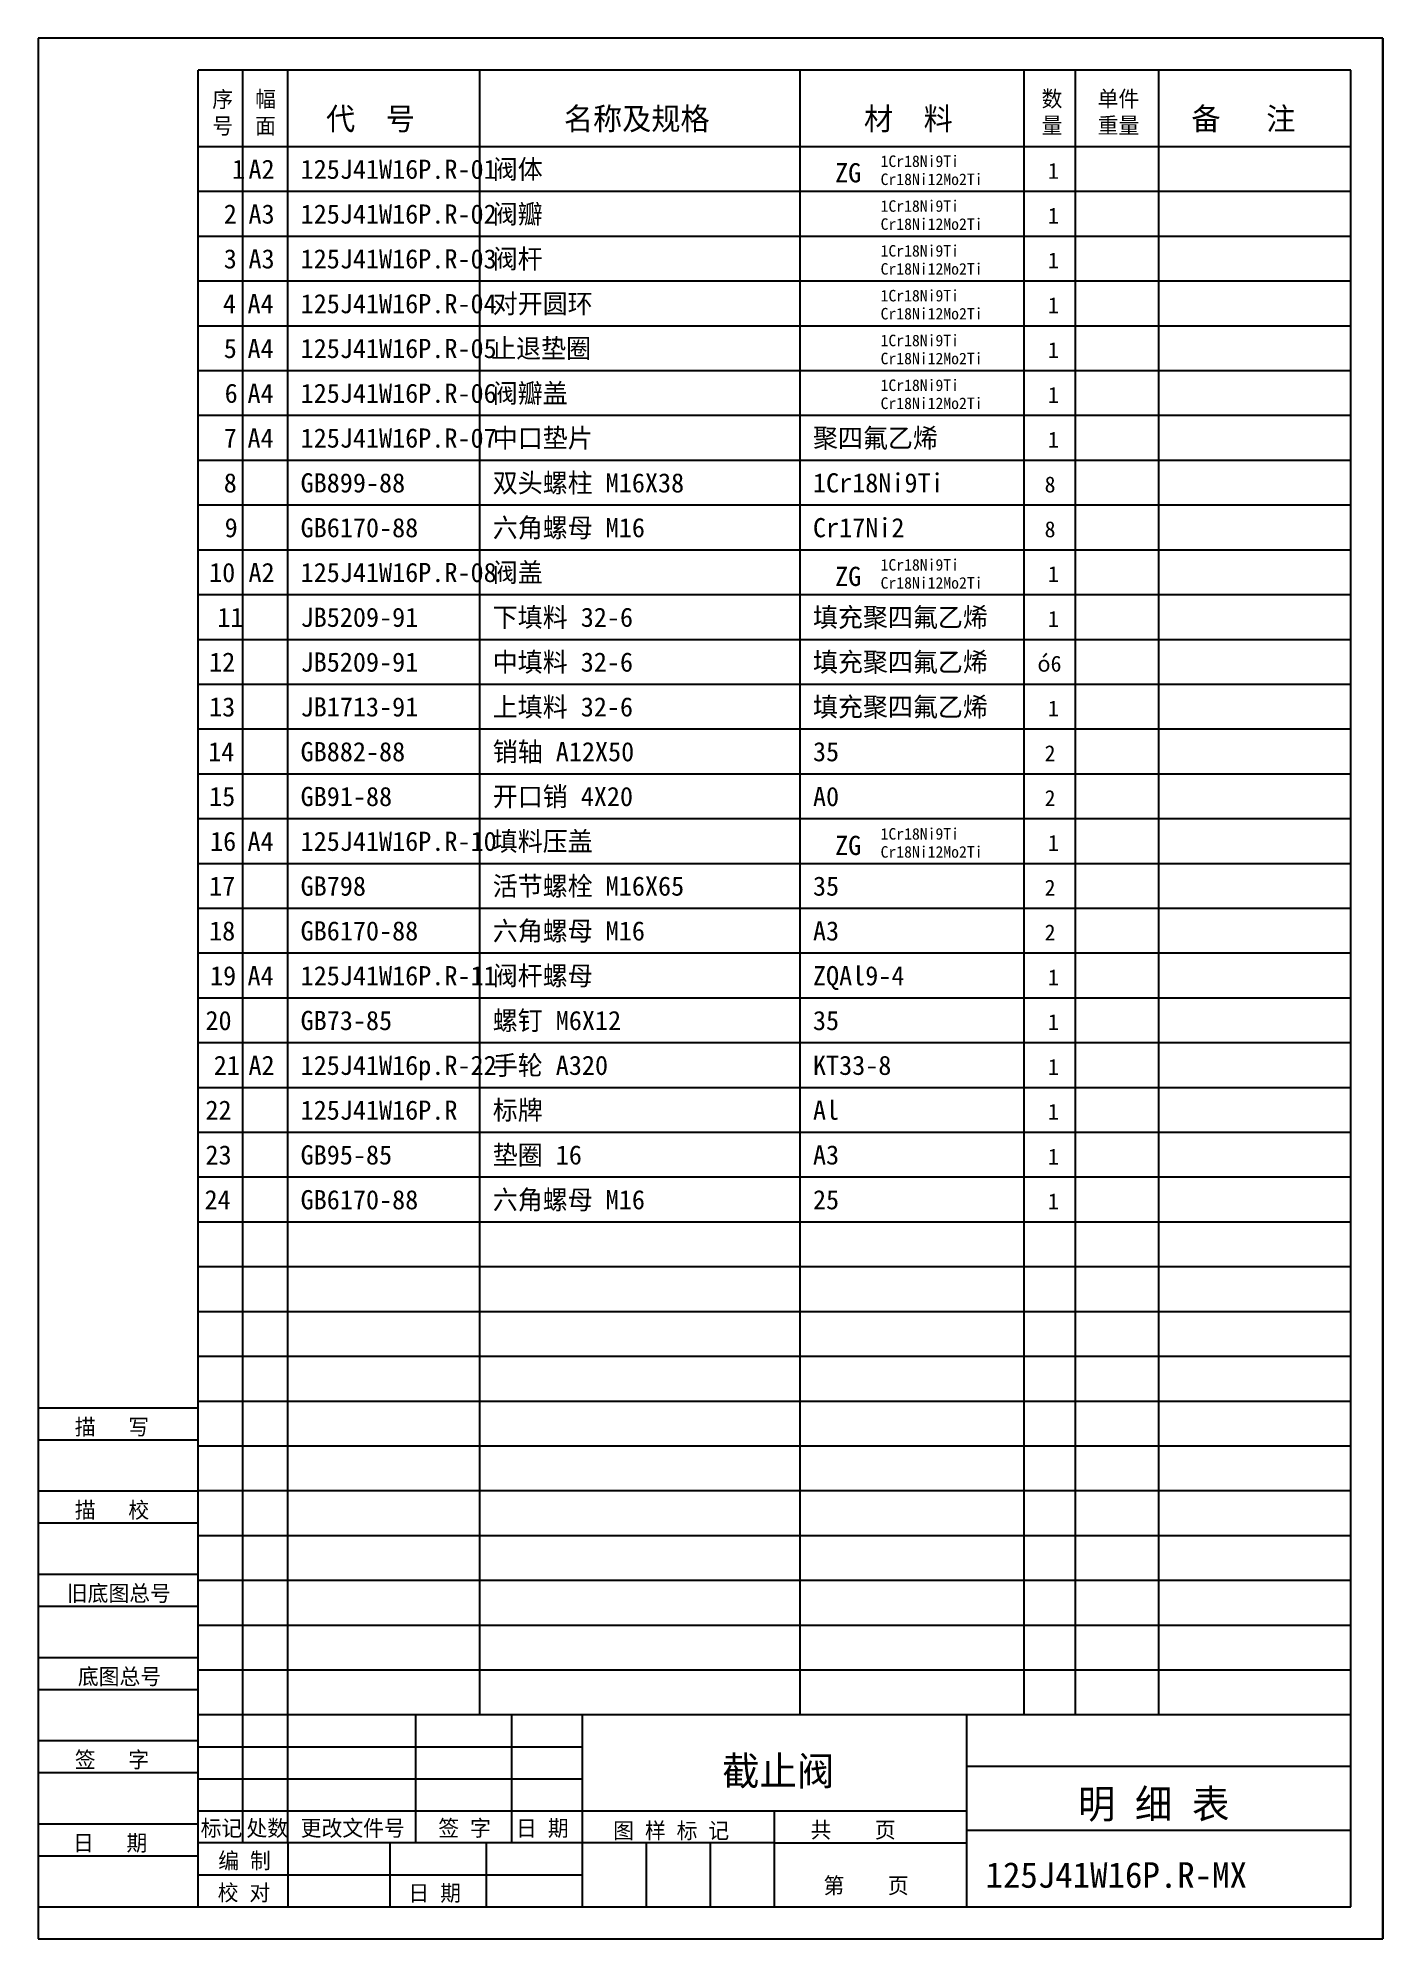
# Model space of a CAD drawing. Header units: metres. Extents: x 0 to 210, y 0 to 297.
import ezdxf

# ---------------------------------------------------------------- set-up
doc = ezdxf.new("R2010")
doc.units = ezdxf.units.M
for name, color, linetype in [('D', 1, 'Continuous'), ('FL', 5, 'Continuous'), ('T', 7, 'Continuous'), ('TL', 4, 'Continuous')]:
    doc.layers.add(name, color=color, linetype=linetype)

# ---------------------------------------------------------------- blocks, each defined once
blk = doc.blocks.new('MXBDT')
at = {"layer": 'FL'}
for p, q in [((0, 297), (0, 0)), ((210, 297), (0, 297)), ((210, 0), (210, 297)), ((205, 273), (25, 273)), ((205, 266), (25, 266)), ((205, 259), (25, 259)), ((205, 252), (25, 252)), ((205, 245), (25, 245)), ((205, 238), (25, 238)), ((205, 231), (25, 231)), ((205, 224), (25, 224)), ((205, 217), (25, 217)), ((205, 210), (25, 210)), ((205, 203), (25, 203)), ((205, 196), (25, 196)), ((205, 189), (25, 189)), ((205, 182), (25, 182)), ((205, 175), (25, 175)), ((205, 168), (25, 168)), ((205, 161), (25, 161)), ((205, 154), (25, 154)), ((205, 147), (25, 147)), ((205, 140), (25, 140)), ((205, 133), (25, 133)), ((205, 126), (25, 126)), ((205, 119), (25, 119)), ((205, 112), (25, 112)), ((205, 105), (25, 105)), ((205, 98), (25, 98)), ((205, 91), (25, 91)), ((205, 84), (25, 84)), ((0, 78), (25, 78)), ((205, 77), (25, 77)), ((0, 70), (25, 70)), ((205, 70), (25, 70)), ((0, 65), (25, 65)), ((205, 63), (25, 63)), ((0, 57), (25, 57)), ((205, 56), (25, 56)), ((0, 52), (25, 52)), ((205, 49), (25, 49)), ((0, 44), (25, 44)), ((205, 42), (25, 42)), ((0, 39), (25, 39)), ((0, 31), (25, 31)), ((25, 30), (85, 30)), ((0, 26), (25, 26)), ((25, 25), (85, 25)), ((0, 18), (25, 18)), ((25, 20), (85, 20)), ((39, 15), (39, 5)), ((70, 5), (70, 15)), ((115, 15), (145, 15)), ((0, 13), (25, 13)), ((25, 10), (85, 10)), ((0, 0), (210, 0))]:
    blk.add_line(p, q, dxfattribs=at)
at = {"layer": 'TL'}
for p, q in [((25, 5), (25, 292)), ((205, 292), (25, 292)), ((32, 35), (32, 292)), ((39, 35), (39, 292)), ((69, 35), (69, 292)), ((119, 35), (119, 292)), ((154, 35), (154, 292)), ((162, 35), (162, 292)), ((175, 35), (175, 292)), ((205, 5), (205, 292)), ((205, 280), (25, 280)), ((0, 83), (25, 83)), ((205, 35), (25, 35)), ((32, 15), (32, 35)), ((39, 15), (39, 35)), ((59, 15), (59, 35)), ((74, 15), (74, 35)), ((85, 5), (85, 35)), ((145, 5), (145, 35)), ((145, 27), (205, 27)), ((85, 20), (145, 20)), ((115, 5), (115, 20)), ((115, 15), (25, 15)), ((55, 5), (55, 15)), ((95, 5), (95, 15)), ((105, 5), (105, 15)), ((145, 17), (205, 17)), ((0, 5), (205, 5))]:
    blk.add_line(p, q, dxfattribs=at)
at = {"layer": 'T'}
for s, height, p in [('序', 2.5, (27.21, 286.18)), ('幅', 2.5, (33.9, 286.21)), ('数', 2.5, (156.7, 286.26)), ('单件', 2.5, (165.45, 286.26)), ('代  号', 3.5, (44.97, 282.64)), ('名称及规格', 3.5, (82.11, 282.64)), ('材  料', 3.5, (128.96, 282.64)), ('备   注', 3.5, (180.09, 282.64)), ('号', 2.5, (27.21, 282.02)), ('面', 2.5, (33.9, 282.04)), ('量', 2.5, (156.7, 282.09)), ('重量', 2.5, (165.45, 282.09)), ('描   写', 2.5, (5.74, 78.76)), ('描   校', 2.5, (5.74, 65.76)), ('旧底图总号', 2.5, (4.49, 52.76)), ('底图总号', 2.5, (6.22, 39.76)), ('签   字', 2.5, (5.74, 26.76)), ('明 细 表', 4.5, (162.36, 18.84)), ('标记', 2.5, (25.39, 16.07)), ('处数', 2.5, (32.54, 16.07)), ('更改文件号', 2.5, (41.01, 16.07)), ('签 字', 2.5, (62.5, 16.07)), ('日 期', 2.5, (74.64, 16.07)), ('图 样 标 记', 2.5, (89.81, 15.68)), (' 共    页', 2.5, (118.92, 15.79)), ('日   期', 2.5, (5.45, 13.76)), ('编 制', 2.5, (28.14, 10.99)), ('第    页', 2.5, (122.65, 7.1)), ('校 对', 2.5, (28.05, 5.99)), ('日 期', 2.5, (57.84, 5.93))]:
    blk.add_text(s, height=height, dxfattribs=at).set_placement(p)

msp = doc.modelspace()

# ---------------------------------------------------------------- linework, layer by layer
at = {"layer": 'FL'}
msp.add_line((210, 297), (210, 0), dxfattribs=at)

# ---------------------------------------------------------------- block references
at = {"layer": 'T'}
msp.add_blockref('MXBDT', (0, 0), dxfattribs=at)

# ---------------------------------------------------------------- texts
at = {"layer": 'D'}
for s, height, p in [('1', 3, (30.29, 275)), ('A2', 3, (32.86, 275)), ('125J41W16P.R-01', 3, (41, 275)), ('阀体', 3, (71, 275)), ('ZG', 3, (124.46, 274.45)), ('1Cr18Ni9Ti', 1.8, (131.56, 276.85)), ('1', 2.5, (157.7, 275)), ('Cr18Ni12Mo2Ti', 1.8, (131.56, 274.03)), ('2', 3, (29, 268)), ('A3', 3, (32.86, 268)), ('125J41W16P.R-02', 3, (41, 268)), ('阀瓣', 3, (71, 268)), ('1Cr18Ni9Ti', 1.8, (131.56, 269.85)), ('1', 2.5, (157.7, 268)), ('Cr18Ni12Mo2Ti', 1.8, (131.56, 267.03)), ('阀杆', 3, (71, 261)), ('1Cr18Ni9Ti', 1.8, (131.56, 262.85)), ('3', 3, (29, 261)), ('A3', 3, (32.86, 261)), ('125J41W16P.R-03', 3, (41, 261)), ('Cr18Ni12Mo2Ti', 1.8, (131.56, 260.03)), ('1', 2.5, (157.7, 261)), ('4', 3, (28.86, 254)), ('A4', 3, (32.71, 254)), ('125J41W16P.R-04', 3, (41, 254)), ('对开圆环', 3, (71, 254)), ('1Cr18Ni9Ti', 1.8, (131.56, 255.85)), ('1', 2.5, (157.7, 254)), ('Cr18Ni12Mo2Ti', 1.8, (131.56, 253.03)), ('5', 3, (29, 247)), ('A4', 3, (32.71, 247)), ('125J41W16P.R-05', 3, (41, 247)), (' 止退垫圈', 3, (68.71, 247)), ('1Cr18Ni9Ti', 1.8, (131.56, 248.85)), ('Cr18Ni12Mo2Ti', 1.8, (131.56, 246.03)), ('1', 2.5, (157.7, 247)), ('1Cr18Ni9Ti', 1.8, (131.56, 241.85)), ('6', 3, (29.14, 240)), ('A4', 3, (32.71, 240)), ('125J41W16P.R-06', 3, (41, 240)), ('阀瓣盖', 3, (71, 240)), ('Cr18Ni12Mo2Ti', 1.8, (131.56, 239.03)), ('1', 2.5, (157.7, 240)), ('7', 3, (29, 233)), ('A4', 3, (32.71, 233)), ('125J41W16P.R-07', 3, (41, 233)), ('中口垫片', 3, (71, 233)), ('聚四氟乙烯', 3, (121, 233)), ('1', 2.5, (157.7, 233)), ('8', 3, (29, 226)), ('GB899-88', 3, (41, 226)), ('双头螺柱 M16X38', 3, (71, 226)), ('1Cr18Ni9Ti', 3, (121, 226)), ('8', 2.5, (157.17, 226)), ('9', 3, (29.14, 219)), ('GB6170-88', 3, (41, 219)), ('六角螺母 M16', 3, (71, 219)), ('Cr17Ni2', 3, (121, 219)), ('8', 2.5, (157.17, 219)), ('10', 3, (26.71, 212)), ('A2', 3, (32.86, 212)), ('125J41W16P.R-08', 3, (41, 212)), ('阀盖', 3, (71, 212)), ('ZG', 3, (124.46, 211.39)), ('1Cr18Ni9Ti', 1.8, (131.56, 213.79)), ('1', 2.5, (157.7, 212)), ('Cr18Ni12Mo2Ti', 1.8, (131.56, 210.97)), ('11', 3, (28, 205)), ('JB5209-91', 3, (41, 205)), ('下填料 32-6', 3, (71, 205)), ('填充聚四氟乙烯', 3, (121, 205)), ('1', 2.5, (157.7, 205)), ('12', 3, (26.71, 198)), ('JB5209-91', 3, (41, 198)), ('中填料 32-6', 3, (71, 198)), ('填充聚四氟乙烯', 3, (121, 198)), ('%%2436', 2.5, (156.04, 198)), ('13', 3, (26.71, 191)), ('JB1713-91', 3, (41, 191)), ('上填料 32-6', 3, (71, 191)), ('填充聚四氟乙烯', 3, (121, 191)), ('1', 2.5, (157.7, 191)), ('销轴 A12X50', 3, (71, 184)), ('14', 3, (26.57, 184)), ('GB882-88', 3, (41, 184)), ('35', 3, (121, 184)), ('2', 2.5, (157.17, 184)), ('15', 3, (26.71, 177)), ('GB91-88', 3, (41, 177)), ('开口销 4X20', 3, (71, 177)), ('A0', 3, (121, 177)), ('2', 2.5, (157.17, 177)), ('16', 3, (26.86, 170)), ('A4', 3, (32.71, 170)), ('125J41W16P.R-10', 3, (41, 170)), ('填料压盖', 3, (71, 170)), ('ZG', 3, (124.46, 169.36)), ('1Cr18Ni9Ti', 1.8, (131.56, 171.76)), ('1', 2.5, (157.7, 170)), ('Cr18Ni12Mo2Ti', 1.8, (131.56, 168.94)), ('活节螺栓 M16X65', 3, (71, 163)), ('17', 3, (26.71, 163)), ('GB798', 3, (41, 163)), ('35', 3, (121, 163)), ('2', 2.5, (157.17, 163)), ('18', 3, (26.71, 156)), ('GB6170-88', 3, (41, 156)), ('六角螺母 M16', 3, (71, 156)), ('A3', 3, (121, 156)), ('2', 2.5, (157.17, 156)), ('19', 3, (26.86, 149)), ('A4', 3, (32.71, 149)), ('125J41W16P.R-11', 3, (41, 149)), ('阀杆螺母', 3, (71, 149)), ('ZQAl9-4', 3, (121, 149)), ('1', 2.5, (157.7, 149)), ('20', 3, (26.14, 142)), ('GB73-85', 3, (41, 142)), ('螺钉 M6X12', 3, (71, 142)), ('35', 3, (121, 142)), ('1', 2.5, (157.7, 142)), ('21', 3, (27.43, 135)), ('A2', 3, (32.86, 135)), ('125J41W16p.R-22', 3, (41, 135)), ('手轮 A320', 3, (71, 135)), ('KT33-8', 3, (121, 135)), ('1', 2.5, (157.7, 135)), ('22', 3, (26.14, 128)), ('125J41W16P.R', 3, (41, 128)), ('标牌', 3, (71, 128)), ('Al', 3, (121, 128)), ('1', 2.5, (157.7, 128)), ('23', 3, (26.14, 121)), ('GB95-85', 3, (41, 121)), ('垫圈 16', 3, (71, 121)), ('A3', 3, (121, 121)), ('1', 2.5, (157.7, 121)), ('24', 3, (26, 114)), ('GB6170-88', 3, (41, 114)), ('六角螺母 M16', 3, (71, 114)), ('25', 3, (121, 114)), ('1', 2.5, (157.7, 114)), ('截止阀', 4.5, (106.79, 24)), ('125J41W16P.R-MX', 4, (147.95, 8))]:
    msp.add_text(s, height=height, dxfattribs=at).set_placement(p)

doc.saveas('drawing.dxf')
